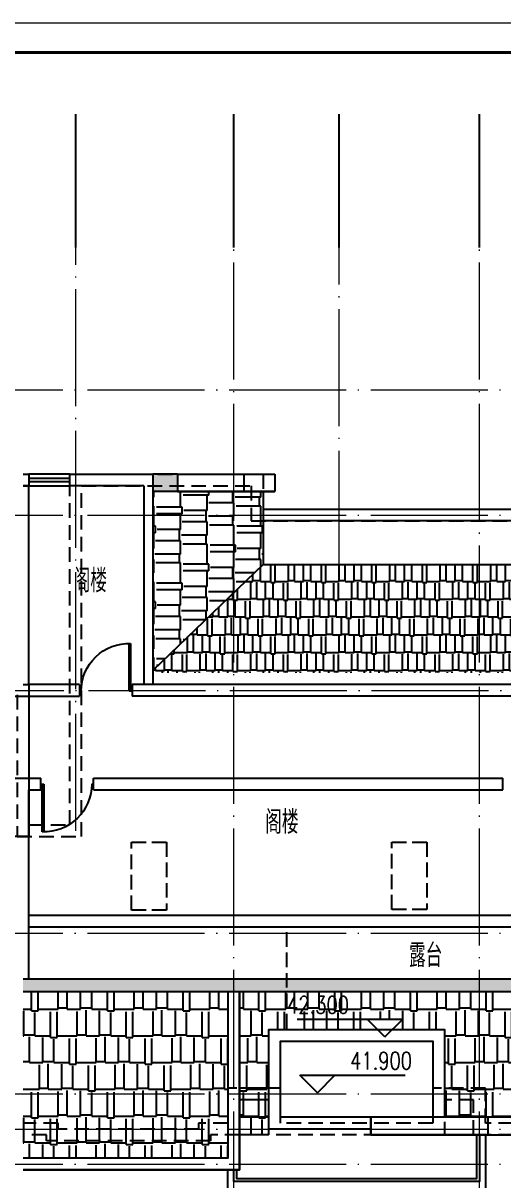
# Model space of a CAD drawing. Extents: x 1332633 to 1595679, y 264824 to 640777.
# Drawn here: x 1369132 to 1377332, y 449708 to 469489 of the extents above; entities that cross this region are included whole.
import ezdxf
from ezdxf.enums import TextEntityAlignment as Align

# ---------------------------------------------------------------- set-up
doc = ezdxf.new("R2010")
doc.units = 0
doc.header["$LTSCALE"] = 1000
doc.header["$MEASUREMENT"] = 0
for name, pattern in [('DASH', [0.35, 0.25, -0.1]), ('DOTE', [2.4200000000000004, 2, -0.2, 0.02, -0.2]), ('HIDDEN', [0.375, 0.25, -0.125])]:
    doc.linetypes.add(name, pattern=pattern)
doc.layers.get('0').update_dxf_attribs({"linetype": 'CONTINUOUS'})
for name, color, linetype, lineweight in [('_公共_图框', 4, 'CONTINUOUS', 5), ('DOTE', 1, 'DOTE', 13), ('PUB_TEXT', 7, 'CONTINUOUS', 13)]:
    doc.layers.add(name, color=color, linetype=linetype, lineweight=lineweight)
for name, color, linetype in [('A-Balcony(建筑阳台)', 32, 'CONTINUOUS'), ('A-Fur1(建筑厨卫洁具)', 136, 'CONTINUOUS'), ('A-Hz1(房间名称)', 4, 'CONTINUOUS'), ('A-Wall(建筑墙)', 255, 'CONTINUOUS'), ('A-WALL_建筑墙_', 255, 'CONTINUOUS'), ('A-WINDOW(建筑门窗)', 4, 'CONTINUOUS'), ('A-建筑屋顶', 33, 'CONTINUOUS'), ('AXIS', 3, 'CONTINUOUS'), ('DIM_ELEV', 3, 'CONTINUOUS'), ('hatch', 251, 'CONTINUOUS')]:
    doc.layers.add(name, color=color, linetype=linetype)
doc.styles.add('_TCH_DIM', font='SIMPLEX', dxfattribs={"width": 0.8, "bigfont": 'HZTXT'})
doc.styles.add('SUNYAT1', font='3yromans.shx', dxfattribs={"width": 0.75, "bigfont": '3yhztxt.shx'})
doc.styles.add('图框文字', font='SIMKAI.TTF')
pattern_1 = [(0, (0, 0), (971.5500000000001, 457.2), [228.6, -190.5, 266.7, -114.3, 342.9, -152.4]), (0, (228.6, 19.05), (971.5500000000001, 457.2), [190.5, -723.9000000000001, 152.4, -228.6]), (0, (685.8, -28.575), (971.5500000000001, 457.2), [114.3, -1181.1]), (90, (0, 0), (-323.85, 457.2), [438.15, -1390.65]), (90, (228.6, 0), (-323.85, 457.2), [428.625, -1400.175]), (90, (419.1, 0), (-323.85, 457.2), [400.05, -1428.75]), (90, (685.8, -28.575), (-323.85, 457.2), [438.15, -1390.65]), (90, (800.0999999999999, -28.575), (-323.85, 457.2), [438.15, -1390.65]), (90, (1143, 0), (-323.85, 457.2), [419.1, -1409.7])]
pattern_2 = [(0, (0, 0), (971.5500000000002, 457.1999999999998), [228.6, -190.5, 266.7, -114.3, 342.9, -152.4]), (0, (228.6, 19.04999999999995), (971.5500000000002, 457.1999999999998), [190.5, -723.9000000000001, 152.4, -228.6]), (0, (685.8, -28.57500000000015), (971.5500000000002, 457.1999999999998), [114.3, -1181.1]), (89.99999999999999, (0, 0), (-323.8499999999999, 457.2), [438.15, -1390.65]), (89.99999999999999, (228.6, -5.075939668586216e-14), (-323.8499999999999, 457.2), [428.625, -1400.175]), (89.99999999999999, (419.1, -9.305889392408061e-14), (-323.8499999999999, 457.2), [400.05, -1428.75]), (89.99999999999999, (685.8, -28.57500000000015), (-323.8499999999999, 457.2), [438.15, -1390.65]), (89.99999999999999, (800.0999999999999, -28.57500000000018), (-323.8499999999999, 457.2), [438.15, -1390.65]), (89.99999999999999, (1143, -2.537969834293108e-13), (-323.8499999999999, 457.2), [419.1, -1409.7])]

# ---------------------------------------------------------------- blocks, each defined once
blk = doc.blocks.new('vvxv')
at = {"layer": '_公共_图框'}
blk.add_lwpolyline([(-63000, 0), (0, 0), (0, 29700), (-63000, 29700)], close=True, dxfattribs=at)
at = {"layer": '_公共_图框', "const_width": 49.99999999999999}
blk.add_lwpolyline([(-61750, 500), (-500, 500), (-500, 29200), (-61750, 29200)], close=True, dxfattribs=at)
at = {"layer": '_公共_图框', "style": '图框文字'}
for tag, height, p in [('建设单位', 250, (-2500.000000000233, 19150)), ('合作单位', 250, (-2526.983488889644, 16841.60560540692)), ('项目名称', 250, (-2500.000000000233, 15150)), ('项目编号', 250, (-2500.000000000233, 13150)), ('建筑', 175, (-1300.000000000233, 2800)), ('方案深化', 175, (-1300.000000000233, 2450)), ('1:100', 175, (-1300.000000000233, 2100)), ('20090705', 175, (-1300.000000000233, 1750)), ('图号', 175, (-1300.000000000233, 1225))]:
    blk.add_attdef(tag, text='', height=height, dxfattribs=at).set_placement(p, align=Align.MIDDLE_CENTER)
blk = doc.blocks.new('DOOR_B01')
for p, q in [((-0.4700000000011642, 0.8945053600725208), (-0.4700000000011642, -0.01499999999941792)), ((-0.4399999999986903, -0.01499999999941792), (-0.4399999999986903, 0.8950000000004364)), ((-0.5, 0.01499999999941792), (-0.4700000000011642, 0.01499999999941792)), ((-0.5, -0.01499999999941792), (-0.5, 0.01499999999941792)), ((0.4695053600733681, 0.01499999999941792), (0.5, 0.01499999999941792)), ((0.5, 0.01499999999941792), (0.5, -0.01499999999941792)), ((-0.5, -0.01499999999941792), (-0.4399999999986903, -0.01499999999941792)), ((0.5, -0.01499999999941792), (0.4700000000011642, -0.01499999999941792))]:
    blk.add_line(p, q)
blk.add_arc((-0.4399999999986956, -0.01499999999942318), 0.9099999999998597, 3.307252601467381e-13, 91.88921416528518)
blk = doc.blocks.new('fsg')
at = {"layer": 'A-Fur1(建筑厨卫洁具)', "linetype": 'HIDDEN'}
for points in [[(1369132.292383233, 499285.1282793756), (1369232.292383366, 499285.1282793797), (1369232.292383465, 496885.1282793782), (1369932.292383401, 496885.1282825356), (1369932.292383397, 502885.1282793819), (1373232.292383403, 502885.128279381), (1373232.292383403, 502285.1282793819), (1377932.292383404, 502285.1282793772), (1377932.292383404, 504525.4002165706), (1380132.292383351, 504525.4002165715)], [(1369232.292382939, 499111.9231985374), (1369232.292382839, 496685.128278476), (1368132.292382912, 496685.1282834378), (1368132.292382916, 502685.1282793818), (1365232.29238291, 502685.128279381), (1365232.29238291, 502085.1282793821), (1360132.292382909, 502085.1282793771), (1360132.292382909, 504325.4002165706), (1358132.292382962, 504325.4002165715)], [(1369032.292383373, 499111.9231985374), (1369032.292383474, 496685.128278476), (1370132.292383401, 496685.1282834378), (1370132.292383397, 502685.1282793818), (1373032.292383403, 502685.128279381), (1373032.292383403, 502085.1282793821), (1378132.292383404, 502085.1282793771), (1378132.292383404, 504325.4002165706), (1380132.292383351, 504325.4002165715)], [(1380134.557266306, 491784.5598793184), (1377032.292383402, 491785.0938573065), (1377032.292383403, 492385.1282793819), (1376132.290902583, 492385.128279382), (1376132.290902583, 491785.1282782574), (1373532.290903003, 491785.1282782574), (1373532.290904264, 492385.1282779125), (1372632.290900416, 492385.1282798029), (1372632.290900417, 491785.1282793816), (1372132.292398169, 491785.1282793812), (1372132.292398169, 491685.1282793811), (1369732.292383474, 491685.1282793811), (1369732.292383474, 491785.1282793811), (1369132.29238347, 491785.1282793811)], [(1380134.522841265, 491584.5598822811), (1376832.292383402, 491585.1282793854), (1376832.292383403, 492185.1282793819), (1376332.290902583, 492185.128279382), (1376332.290902583, 491585.1282782574), (1373332.290902583, 491585.1282782574), (1373332.290903844, 492185.1282783326), (1372832.290900416, 492185.1282793828), (1372832.290900417, 491585.1282793818), (1372332.292398169, 491585.1282793814), (1372332.292398169, 491498.4311598975), (1372332.292398169, 491485.1282793811), (1369532.292383473, 491485.1282793811), (1369532.292383473, 491585.1282793811), (1369132.29238347, 491585.1282793811)]]:
    blk.add_lwpolyline(points, dxfattribs=at)

msp = doc.modelspace()

# ---------------------------------------------------------------- hatches: boundary and pattern name
at = {"layer": 'hatch', "ltscale": 0.2}
msp.add_hatch(color=256, dxfattribs=at).paths.add_polyline_path([(1371772.894683128, 461777.7264817017), (1371347.072067279, 461777.7264817017), (1371347.072067279, 461477.7264817015), (1371772.894683128, 461477.7264817015)])
h = msp.add_hatch(dxfattribs=at)
h.set_pattern_fill('AR-RSHKE', color=256, scale=150, angle=89.99999999999999, style=0)
h.set_pattern_definition([(90, (-143339.6088713184, 94459.10372281005), (-457.1999999999997, 971.5500000000002), [228.6, -190.5, 266.7, -114.3, 342.9, -152.4]), (90, (-143358.6588713184, 94687.70372281014), (-457.1999999999997, 971.5500000000002), [190.5, -723.9000000000001, 152.4, -228.6]), (90, (-143311.0338713184, 95144.9037228101), (-457.1999999999997, 971.5500000000002), [114.3, -1181.1]), (180, (-143339.6088713184, 94459.10372281005), (-457.2, -323.85), [438.15, -1390.65]), (180, (-143339.6088713184, 94687.70372281014), (-457.2, -323.85), [428.625, -1400.175]), (180, (-143339.6088713184, 94878.20372281014), (-457.2, -323.85), [400.05, -1428.75]), (180, (-143311.0338713184, 95144.9037228101), (-457.2, -323.85), [438.15, -1390.65]), (180, (-143311.0338713184, 95259.20372281014), (-457.2, -323.85), [438.15, -1390.65]), (180, (-143339.6088713184, 95602.10372281005), (-457.2, -323.85), [419.1, -1409.7])])
h.paths.add_polyline_path([(1373232.292382776, 461477.7264817017), (1371772.894683128, 461477.7264817017), (1371347.072067279, 461477.7264817015), (1371347.072067279, 458421.1481523146), (1373232.292382776, 460230.5068310045)])
h = msp.add_hatch(dxfattribs=at)
h.set_pattern_fill('AR-RSHKE', color=256, scale=100, style=0)
h.set_pattern_definition([(0, (0, 0), (647.7, 304.8), [152.4, -127, 177.8, -76.2, 228.6, -101.6]), (0, (152.4, 12.7), (647.7, 304.8), [127, -482.6, 101.6, -152.4]), (0, (457.2, -19.05), (647.7, 304.8), [76.2, -787.4]), (90, (0, 0), (-215.9, 304.8), [292.1, -927.1000000000001]), (90, (152.4, 0), (-215.9, 304.8), [285.75, -933.45]), (90, (279.4, 0), (-215.9, 304.8), [266.7, -952.5]), (90, (457.2, -19.05), (-215.9, 304.8), [292.1, -927.1000000000001]), (90, (533.4, -19.05), (-215.9, 304.8), [292.1, -927.1000000000001]), (90, (762, 0), (-215.9, 304.8), [279.4, -939.8])])
h.paths.add_polyline_path([(1371347.072067279, 458377.7264817003), (1378732.292382723, 458377.7264817013), (1378732.292382724, 460230.5068310045), (1373232.292382776, 460230.5068310045), (1371347.072067279, 458421.1481523146)])
h = msp.add_hatch(color=256, dxfattribs=at)
h.dxf.hatch_style = 1
h.paths.add_polyline_path([(1373635.117053921, 453138.8087217899), (1369132.292382843, 453138.8087217899), (1369132.292382843, 452923.8087217897), (1373635.117053921, 452923.8087217899)])
h = msp.add_hatch(color=256, dxfattribs=at)
h.dxf.hatch_style = 1
h.paths.add_polyline_path([(1384668.914602647, 453138.8087217899), (1373635.117053922, 453138.8087217899), (1373635.117053922, 452923.8087217897), (1384668.914602647, 452923.8087217898)])
h = msp.add_hatch(dxfattribs=at)
h.set_pattern_fill('AR-RSHKE,_O', color=256, scale=150)
h.set_pattern_definition(pattern_1)
h.paths.add_polyline_path([(1372632.290898528, 452923.8087217898), (1369132.292382843, 452923.8087217899), (1369132.292382843, 450677.7264817018), (1369732.292383474, 450677.7264817019), (1369732.292383473, 450577.7264817019), (1372132.292398169, 450577.7264817018), (1372132.292398169, 450677.726481702), (1372632.290898528, 450677.7264817024)])
h = msp.add_hatch(dxfattribs=at)
h.set_pattern_fill('AR-RSHKE,_O', color=256, scale=150)
h.set_pattern_definition(pattern_1)
h.paths.add_polyline_path([(1373635.117053921, 452923.8087217897), (1372832.290904927, 452923.8087217897), (1372832.290901469, 451277.7264817035), (1373332.290901651, 451277.7264806533), (1373332.290901651, 452277.726480606), (1373635.117053921, 452277.726480606)])
h = msp.add_hatch(dxfattribs=at)
h.set_pattern_fill('AR-RSHKE,_O', color=256, scale=150)
h.set_pattern_definition(pattern_1)
h.paths.add_polyline_path([(1373570.781679828, 452477.5520210489), (1374828.865013161, 452477.5520210489), (1374828.865013161, 452923.8020210489), (1373570.781679828, 452923.8020210489)], flags=9)
h = msp.add_hatch(dxfattribs=at)
h.set_pattern_fill('AR-RSHKE,_O', color=256, scale=150)
h.set_pattern_definition(pattern_1)
h.paths.add_polyline_path([(1380032.292382851, 452923.8087217898), (1373635.117053922, 452923.8087217898), (1373635.117053921, 452277.7264806059), (1375190.023886939, 452277.7264806059), (1375015.823346495, 452451.9270210497), (1375615.823346495, 452451.9270210497), (1375441.622806051, 452277.7264806058), (1376332.290901653, 452277.7264806058), (1376332.290901653, 451277.7264817028), (1377032.292383404, 451277.7264817027), (1377032.292383403, 450777.7264817192), (1377491.690082509, 450777.7264817192), (1377923.557044396, 450777.7264817105), (1377923.557044396, 450677.7264816884), (1378782.705678037, 450677.7264816884), (1379532.29238277, 450677.7264816884), (1380032.292382852, 450677.7264816884)])
h = msp.add_hatch(dxfattribs=at)
h.set_pattern_fill('AR-RSHKE,_O', color=256, scale=150)
h.set_pattern_definition(pattern_1)
h.paths.add_polyline_path([(1373332.290901651, 451277.7264806533), (1372832.290901469, 451277.7264817036), (1372832.290901049, 451077.7264817035), (1373332.290901651, 451077.7264806533)])
h = msp.add_hatch(dxfattribs=at)
h.set_pattern_fill('AR-RSHKE,_O', color=256, scale=150)
h.set_pattern_definition(pattern_1)
h.paths.add_polyline_path([(1377032.292383403, 451277.7264817026), (1376332.290901653, 451277.7264817028), (1376332.290901653, 451077.7264817027), (1376832.292383403, 451077.7264817026), (1376832.292383402, 450777.7264817191), (1377032.292383403, 450777.7264817191)], flags=17)
h.paths.add_polyline_path([(1376832.292383403, 451077.7264817026), (1376332.290902583, 451077.7264817026), (1376332.290902583, 450777.7264817192), (1376832.292383403, 450777.7264817191)], flags=16)
h = msp.add_hatch(dxfattribs=at)
h.set_pattern_fill('AR-RSHKE,_O', color=256, scale=150)
h.set_pattern_definition(pattern_1)
h.paths.add_polyline_path([(1373332.290901651, 451077.7264806533), (1372832.290901049, 451077.7264817036), (1372832.290900419, 450777.7264817031), (1373332.290901651, 450777.7264806115)])
h = msp.add_hatch(dxfattribs=at)
h.set_pattern_fill('AR-RSHKE,_O', color=256, scale=150)
h.set_pattern_definition(pattern_1)
h.paths.add_polyline_path([(1376832.292383403, 451077.7264817026), (1376332.290902583, 451077.7264817026), (1376332.290902583, 450777.7264817192), (1376832.292383403, 450777.7264817191)], flags=17)
h = msp.add_hatch(dxfattribs=at)
h.set_pattern_fill('AR-RSHKE', color=256, scale=150, angle=-1.272221872585407e-14, style=0)
h.set_pattern_definition(pattern_2)
h.paths.add_polyline_path([(1372332.292398169, 450477.7264817022), (1372632.290898528, 450477.7264817024), (1372632.290898528, 450677.7264817024), (1372132.292398169, 450677.7264817019), (1372132.292398169, 450577.7264817019), (1369732.292383474, 450577.7264817019), (1369732.292383474, 450677.7264817019), (1369132.292382843, 450677.7264817018), (1369132.292382843, 450477.7264817018), (1369532.292383473, 450477.7264817019), (1369532.292383473, 450377.7264817019), (1372332.292398169, 450377.7264817018), (1372332.292398169, 450391.0293622182)])
h = msp.add_hatch(dxfattribs=at)
h.set_pattern_fill('AR-RSHKE,_O', color=256, scale=150)
h.set_pattern_definition(pattern_1)
h.paths.add_polyline_path([(1373332.290901651, 450777.7264806117), (1372832.290900417, 450777.7264817032), (1372832.290900417, 450477.7264817025), (1373332.290902583, 450477.7264805781)])
h = msp.add_hatch(dxfattribs=at)
h.set_pattern_fill('AR-RSHKE', color=256, scale=150, angle=-1.272221872585407e-14, style=0)
h.set_pattern_definition(pattern_2)
h.paths.add_polyline_path([(1372632.290898528, 450477.7264817024), (1372332.292398169, 450477.7264817021), (1372332.292398169, 450391.0293622182), (1372332.292398169, 450377.7264817018), (1369532.292383473, 450377.7264817019), (1369532.292383473, 450477.7264817018), (1369132.292382843, 450477.7264817018), (1369132.292382844, 450077.7264817036), (1372632.290898528, 450077.7264817036)])

# ---------------------------------------------------------------- linework, layer by layer
at = {"layer": 'A-Balcony(建筑阳台)'}
for p, q in [((1371772.894683128, 461777.7264817017), (1373432.292383125, 461777.7264817017)), ((1372911.9780283, 461477.7264817017), (1372911.9780283, 461777.7264817017)), ((1373432.292383125, 461777.7264817017), (1373432.292383125, 461477.7264817017)), ((1373432.292383125, 461777.7264817017), (1373432.292383125, 461477.7264817017)), ((1373432.292383125, 461477.7264817017), (1371772.894683129, 461477.7264817017)), ((1371772.894683128, 461477.7264817017), (1373432.292383125, 461477.7264817017)), ((1373232.292382776, 461477.7264817015), (1373232.292382776, 460230.5068310045)), ((1373232.292382776, 461177.7264817026), (1378732.292382724, 461177.7264817026)), ((1378732.292382724, 460977.726481698), (1373232.292382776, 460977.726481698)), ((1373232.292382776, 460230.5068310045), (1371347.072067279, 458421.1481523146)), ((1373232.292382776, 460230.5068310045, -5.597823674234457e-09), (1378732.292382724, 460230.5068310045, -5.597823674234457e-09)), ((1372832.290898528, 449877.7264817036), (1372832.290904927, 452923.8087217899)), ((1373332.290901654, 452277.7264806118), (1376332.290901653, 452277.7264806058)), ((1373332.290901651, 451277.726480911), (1372832.290901469, 451277.7264817103)), ((1373332.290901651, 451077.726480661), (1372832.290899787, 451077.7264817103)), ((1373332.290901651, 450777.7264806116), (1372832.290900417, 450777.7264817031)), ((1375073.92492571, 450477.7264817192), (1375073.92492571, 450777.7264817192)), ((1377077.477956989, 450777.7264817129), (1375073.92492571, 450777.7264817192)), ((1377077.477956989, 450777.7264817192), (1377077.477956989, 450477.7264816884)), ((1373332.290902583, 450477.7264805781), (1372832.290900417, 450477.7264817025)), ((1377077.477956989, 450477.7264817129), (1375073.92492571, 450477.7264817192)), ((1369132.292382843, 449877.7264817036), (1372832.290898528, 449877.7264817036))]:
    msp.add_line(p, q, dxfattribs=at)
for points in [[(1372832.290898528, 452923.8087217899), (1372832.290898528, 449877.7264817036), (1369132.292382843, 449877.7264817036)], [(1372632.290898528, 452923.8087217899), (1372632.290898528, 450077.7264817036), (1369132.292382843, 450077.7264817036)], [(1375073.92492571, 450577.7264806116), (1373332.290901651, 450577.7264806116), (1373332.290901651, 452277.726480606), (1376332.290901653, 452277.7264806058), (1376332.290901653, 450777.7264817194)], [(1377491.690082509, 450777.7264817192), (1375073.92492571, 450777.7264817192), (1375073.92492571, 450477.7264816884), (1377491.690082509, 450477.7264816884)], [(1377032.292382775, 450477.726481705), (1377032.292382775, 449477.7264817054), (1372632.292382776, 449477.7264817026), (1372632.292382776, 449877.7264817036)], [(1376932.292382775, 450477.7264817059), (1376932.292382775, 449677.7264817026), (1372732.290899787, 449677.7264817008), (1372732.290899787, 449877.7264817036)], [(1376882.292382775, 450477.7264817059), (1376882.292382775, 449727.7264817026), (1372782.290899787, 449727.7264817008), (1372782.290899787, 449877.7264817036)]]:
    msp.add_lwpolyline(points, dxfattribs=at)
msp.add_lwpolyline([(1373532.290901651, 450777.7264806116), (1373532.290901651, 452077.726480606), (1376132.290901653, 452077.726480606), (1376132.290901653, 450777.7264806116)], close=True, dxfattribs=at)
at = {"layer": 'A-Wall(建筑墙)'}
for p, q in [((1369232.292382774, 454237.5834526274), (1377832.292382826, 454237.5834526276, 1.713620622183784e-07)), ((1369232.292382774, 454037.5834526273, -5.715027339802759e-08), (1377832.292382826, 454037.5834526273, 1.142117888203613e-07))]:
    msp.add_line(p, q, dxfattribs=at)
at = {"layer": 'A-Wall(建筑墙)', "ltscale": 0.2}
for p, q in [((1387432.292382735, 453138.8087217899), (1369132.292382843, 453138.8087217899)), ((1387432.292382735, 452923.8087217899), (1369132.292382843, 452923.8087217898))]:
    msp.add_line(p, q, dxfattribs=at)
at = {"layer": 'A-WALL_建筑墙_', "ltscale": 0.2}
for p, q in [((1369132.292382843, 461777.7264817017), (1369232.292383109, 461777.7264817017)), ((1369132.292382843, 461777.7264817017), (1369232.292383109, 461777.7264817017)), ((1369932.292383109, 461777.7264817017), (1371347.072067279, 461777.7264817017)), ((1371347.072067279, 461777.7264817017), (1371347.072067279, 458177.7264816994)), ((1371772.894683128, 461777.7264817017), (1371347.072067279, 461777.7264817017)), ((1371772.894683128, 461777.7264817017), (1371772.894683128, 461477.7264817017)), ((1369132.292382843, 461577.7264817017), (1369232.292383109, 461577.7264817015)), ((1369232.292383109, 461577.7264817015), (1369132.292382843, 461577.7264817017)), ((1371197.072067279, 461577.7264817017), (1371197.072067279, 458177.7264816994)), ((1371772.894683128, 461477.7264817017), (1371347.072067279, 461477.7264817015)), ((1370096.708557519, 458177.7264816991), (1369232.292382773, 458177.7264817008)), ((1370096.708557519, 458177.7264816992), (1369232.292382773, 458177.7264816991)), ((1378732.292382723, 458177.7264817003), (1370996.708557519, 458177.7264816994)), ((1368167.876208167, 457977.7264816982, -1.282151203213911e-09), (1370096.708557519, 457977.7264816993, -2.5649443357363e-09)), ((1378431.558873093, 457977.7264816994, -1.28267286494363e-09), (1370996.708557519, 457977.7264816983, -1.282213069380417e-09)), ((1368832.292382845, 456577.7264817607), (1369432.292382841, 456577.726481765)), ((1370332.292382841, 456577.7264817714), (1377331.557829018, 456577.7264818214)), ((1369232.292382774, 456377.7264817652), (1369432.292382841, 456377.7264817665)), ((1370332.292382841, 456377.7264817727), (1377331.557829019, 456377.7264818216))]:
    msp.add_line(p, q, dxfattribs=at)
at = {"layer": 'A-WALL_建筑墙_'}
for p, q in [((1369232.292382773, 458177.7264817008), (1369232.292382773, 461577.7264817015)), ((1370096.708557519, 458177.7264816984, -2.5649443357363e-09), (1370096.708557519, 457977.7264816993, -2.5649443357363e-09)), ((1370996.708557519, 458177.7264816993, -2.5649443357363e-09), (1370996.708557519, 457977.7264816993, -2.5649443357363e-09)), ((1369432.292382841, 456377.7264817621), (1369432.292382841, 456577.7264817621)), ((1370332.292382841, 456377.726481763), (1370332.292382841, 456577.7264817621)), ((1377331.557829018, 456377.726481763), (1377331.557829018, 456577.7264817621)), ((1369232.292382774, 453138.8087217899), (1369232.292382774, 456377.726481765)), ((1372632.292382845, 456377.72648174), (1372832.292382845, 456377.72648174))]:
    msp.add_line(p, q, dxfattribs=at)
at = {"layer": 'A-WALL_建筑墙_', "ltscale": 0.2}
for points in [[(1369232.292383109, 461777.7264817017), (1369232.292383109, 461577.7264817015)], [(1371197.072067279, 461577.7264817017), (1369932.292383109, 461577.7264817017), (1369932.292383109, 461777.7264817017)]]:
    msp.add_lwpolyline(points, dxfattribs=at)
at = {"layer": 'A-WINDOW(建筑门窗)'}
for p, q in [((1369932.292383109, 461777.7264817017), (1369232.292383109, 461777.7264817017)), ((1369932.292383109, 461702.7264817015), (1369232.292383109, 461702.7264817015)), ((1369232.292383109, 461652.7264817017), (1369932.292383109, 461652.7264817017)), ((1369232.292383109, 461577.7264817017), (1369932.292383109, 461577.7264817017))]:
    msp.add_line(p, q, dxfattribs=at)
at = {"layer": 'A-WINDOW(建筑门窗)', "linetype": 'DASH'}
msp.add_lwpolyline([(1371582.29238282, 455484.6714029021), (1371582.29238282, 454322.6102900167), (1370982.29238282, 454322.6102900158), (1370982.29238282, 455484.6714029012)], close=True, dxfattribs=at)
at = {"layer": 'A-WINDOW(建筑门窗)', "linetype": 'DASH', "elevation": -5.597280849588056e-09}
msp.add_lwpolyline([(1376032.292382717, 455484.6714029021), (1376032.292382717, 454331.9870502844), (1375432.292382717, 454331.9870502835), (1375432.292382717, 455484.6714029012)], close=True, dxfattribs=at)
at = {"layer": 'A-建筑屋顶', "linetype": 'DASH'}
msp.add_line((1373635.117053921, 453945.1815555499, 1.90874029651663e-08), (1373635.117053921, 452277.7264806055), dxfattribs=at)
at = {"layer": 'AXIS'}
for p, q in [((1370032.292382835, 465651.2825264574), (1370032.292382835, 467933.7400917672)), ((1372732.292382841, 465651.2825264574), (1372732.292382841, 467933.7400917672)), ((1374532.292382841, 465651.2825264574), (1374532.292382841, 467933.7400917672)), ((1376932.292382842, 465651.2825264577), (1376932.292382842, 467933.7400917674))]:
    msp.add_line(p, q, dxfattribs=at)
at = {"layer": 'DIM_ELEV'}
for p, q in [((1375615.823346495, 452451.9270210497), (1373815.823346495, 452451.9270210497)), ((1375315.823346495, 452151.9270210497), (1375015.823346495, 452451.9270210497)), ((1375315.823346495, 452151.9270210497), (1375615.823346495, 452451.9270210497)), ((1374160.995937907, 451197.431463049), (1373860.995937907, 451497.431463049)), ((1373860.995937907, 451497.431463049), (1375660.995937907, 451497.431463049)), ((1374160.995937907, 451197.431463049), (1374460.995937907, 451497.431463049))]:
    msp.add_line(p, q, dxfattribs=at)
at = {"layer": 'DOTE'}
for p, q in [((1370032.292382835, 455677.7264816982), (1370032.292382835, 465911.2392043655)), ((1372732.292382841, 448877.7264817029), (1372732.292382841, 465911.2392043655)), ((1374532.292382841, 460177.7264816978), (1374532.292382841, 465911.2392043653)), ((1376932.292382842, 448877.7264817029), (1376932.292382842, 465911.2392043658)), ((1346032.292404803, 463217.5548777701), (1393108.670995277, 463217.5548777699)), ((1346032.292382843, 461077.7264816978), (1393108.670973317, 461077.7264816975)), ((1346046.887474476, 458077.726481698), (1393123.26606495, 458077.7264816978)), ((1346032.292382843, 453927.7264817024), (1393108.670973317, 453927.7264817022)), ((1346032.292382843, 451177.7264817024), (1393108.670973317, 451177.7264817022)), ((1346032.292382843, 450577.7264817024), (1393108.670973317, 450577.7264817022)), ((1346032.292382843, 449977.7264817024), (1393108.670973317, 449977.7264817022))]:
    msp.add_line(p, q, dxfattribs=at)

# ---------------------------------------------------------------- block references
msp.add_blockref('vvxv', (1401833.352244148, 439789.062969767))
at = {"layer": 'A-Fur1(建筑厨卫洁具)'}
msp.add_blockref('fsg', (0, -41107.40179767925), dxfattribs=at)
at = {"layer": 'A-WINDOW(建筑门窗)', "xscale": 900, "yscale": -900, "zscale": 900, "rotation": 180}
msp.add_blockref('DOOR_B01', (1370546.708557519, 458077.7264816989, -2.5649443357363e-09), dxfattribs=at)
at = {"layer": 'A-WINDOW(建筑门窗)', "xscale": 900, "yscale": -900, "zscale": 900}
msp.add_blockref('DOOR_B01', (1369882.29238284, 456464.2264817645), dxfattribs=at)

# ---------------------------------------------------------------- texts
at = {"layer": 'A-Hz1(房间名称)', "style": 'SUNYAT1', "width": 0.75}
for s, p in [('阁楼', (1369994.697750078, 459755.4559322805, -2322.664107821296)), ('阁楼', (1373269.04021455, 455625.8952743927, -2322.664107821296)), ('露台', (1375728.64185337, 453347.0907317577, -2322.664107821296))]:
    msp.add_text(s, height=400, dxfattribs=at).set_placement(p)
at = {"layer": 'PUB_TEXT', "style": '_TCH_DIM', "width": 0.7529411764705883}
for s, height, p in [('42.300', 297.5000000000001, (1373645.156679828, 452551.9270210489)), ('41.900', 297.4999999999999, (1374722.32927124, 451597.4314630483))]:
    msp.add_text(s, height=height, dxfattribs=at).set_placement(p)

doc.saveas('drawing.dxf')
